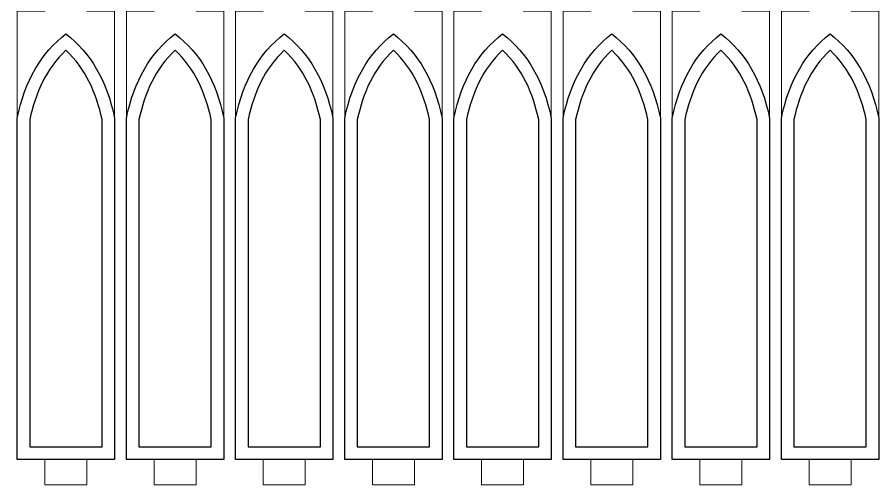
# Model space of a CAD drawing. Header units: centimetres. Extents: x -57 to 189, y -76 to 83.
# Drawn here: x -34.91 to -24.65, y -74.03 to -68.47 of the extents above; entities that cross this region are included whole.
import ezdxf

# ---------------------------------------------------------------- set-up
doc = ezdxf.new("R2010")
doc.units = ezdxf.units.CM
doc.header["$MEASUREMENT"] = 0
doc.layers.add('DEFAULT', color=7, linetype='Continuous')
doc.layers.add('layer 1', color=7, linetype='Continuous')

msp = doc.modelspace()

# ---------------------------------------------------------------- linework, layer by layer
at = {"layer": 'DEFAULT', "color": 250}
for points, knots in [([(-34.90569, -69.66836), (-34.90569, -69.66836), (-34.90569, -73.73205), (-34.90569, -73.73205), (-34.90569, -73.73205), (-34.90569, -73.73205), (-34.57579, -73.73205), (-34.57579, -73.73205), (-34.57579, -73.73205), (-34.57579, -73.73205), (-34.07579, -73.73205), (-34.07579, -73.73205), (-34.07579, -73.73205), (-34.07579, -73.73205), (-33.74589, -73.73205), (-33.74589, -73.73205), (-33.74589, -73.73205), (-33.74589, -73.73205), (-33.74589, -69.66836), (-33.74589, -69.66836), (-33.74589, -69.66836), (-33.83785, -69.22262), (-34.03115, -68.88782), (-34.32579, -68.66395), (-34.32579, -68.66395), (-34.62043, -68.88782), (-34.81373, -69.22262), (-34.90569, -69.66836)], [0, 0, 0, 0, 0.125, 0.125, 0.125, 0.125, 0.25, 0.25, 0.25, 0.25, 0.375, 0.375, 0.375, 0.375, 0.5, 0.5, 0.5, 0.5, 0.625, 0.625, 0.625, 0.625, 0.75, 0.75, 0.75, 0.75, 1, 1, 1, 1]), ([(-33.60569, -69.66836), (-33.60569, -69.66836), (-33.60569, -73.73205), (-33.60569, -73.73205), (-33.60569, -73.73205), (-33.60569, -73.73205), (-33.27579, -73.73205), (-33.27579, -73.73205), (-33.27579, -73.73205), (-33.27579, -73.73205), (-32.77579, -73.73205), (-32.77579, -73.73205), (-32.77579, -73.73205), (-32.77579, -73.73205), (-32.44589, -73.73205), (-32.44589, -73.73205), (-32.44589, -73.73205), (-32.44589, -73.73205), (-32.44589, -69.66836), (-32.44589, -69.66836), (-32.44589, -69.66836), (-32.53785, -69.22262), (-32.73115, -68.88782), (-33.02579, -68.66395), (-33.02579, -68.66395), (-33.32043, -68.88782), (-33.51373, -69.22262), (-33.60569, -69.66836)], [0, 0, 0, 0, 0.125, 0.125, 0.125, 0.125, 0.25, 0.25, 0.25, 0.25, 0.375, 0.375, 0.375, 0.375, 0.5, 0.5, 0.5, 0.5, 0.625, 0.625, 0.625, 0.625, 0.75, 0.75, 0.75, 0.75, 1, 1, 1, 1]), ([(-32.30569, -69.66836), (-32.30569, -69.66836), (-32.30569, -73.73205), (-32.30569, -73.73205), (-32.30569, -73.73205), (-32.30569, -73.73205), (-31.97579, -73.73205), (-31.97579, -73.73205), (-31.97579, -73.73205), (-31.97579, -73.73205), (-31.47579, -73.73205), (-31.47579, -73.73205), (-31.47579, -73.73205), (-31.47579, -73.73205), (-31.14589, -73.73205), (-31.14589, -73.73205), (-31.14589, -73.73205), (-31.14589, -73.73205), (-31.14589, -69.66836), (-31.14589, -69.66836), (-31.14589, -69.66836), (-31.23785, -69.22262), (-31.43115, -68.88782), (-31.72579, -68.66395), (-31.72579, -68.66395), (-32.02043, -68.88782), (-32.21373, -69.22262), (-32.30569, -69.66836)], [0, 0, 0, 0, 0.125, 0.125, 0.125, 0.125, 0.25, 0.25, 0.25, 0.25, 0.375, 0.375, 0.375, 0.375, 0.5, 0.5, 0.5, 0.5, 0.625, 0.625, 0.625, 0.625, 0.75, 0.75, 0.75, 0.75, 1, 1, 1, 1]), ([(-31.00569, -69.66836), (-31.00569, -69.66836), (-31.00569, -73.73205), (-31.00569, -73.73205), (-31.00569, -73.73205), (-31.00569, -73.73205), (-30.67579, -73.73205), (-30.67579, -73.73205), (-30.67579, -73.73205), (-30.67579, -73.73205), (-30.17579, -73.73205), (-30.17579, -73.73205), (-30.17579, -73.73205), (-30.17579, -73.73205), (-29.84589, -73.73205), (-29.84589, -73.73205), (-29.84589, -73.73205), (-29.84589, -73.73205), (-29.84589, -69.66836), (-29.84589, -69.66836), (-29.84589, -69.66836), (-29.93785, -69.22262), (-30.13115, -68.88782), (-30.42579, -68.66395), (-30.42579, -68.66395), (-30.72043, -68.88782), (-30.91373, -69.22262), (-31.00569, -69.66836)], [0, 0, 0, 0, 0.125, 0.125, 0.125, 0.125, 0.25, 0.25, 0.25, 0.25, 0.375, 0.375, 0.375, 0.375, 0.5, 0.5, 0.5, 0.5, 0.625, 0.625, 0.625, 0.625, 0.75, 0.75, 0.75, 0.75, 1, 1, 1, 1]), ([(-29.70569, -69.66836), (-29.70569, -69.66836), (-29.70569, -73.73205), (-29.70569, -73.73205), (-29.70569, -73.73205), (-29.70569, -73.73205), (-29.37579, -73.73205), (-29.37579, -73.73205), (-29.37579, -73.73205), (-29.37579, -73.73205), (-28.87579, -73.73205), (-28.87579, -73.73205), (-28.87579, -73.73205), (-28.87579, -73.73205), (-28.54589, -73.73205), (-28.54589, -73.73205), (-28.54589, -73.73205), (-28.54589, -73.73205), (-28.54589, -69.66836), (-28.54589, -69.66836), (-28.54589, -69.66836), (-28.63785, -69.22262), (-28.83115, -68.88782), (-29.12579, -68.66395), (-29.12579, -68.66395), (-29.42043, -68.88782), (-29.61373, -69.22262), (-29.70569, -69.66836)], [0, 0, 0, 0, 0.125, 0.125, 0.125, 0.125, 0.25, 0.25, 0.25, 0.25, 0.375, 0.375, 0.375, 0.375, 0.5, 0.5, 0.5, 0.5, 0.625, 0.625, 0.625, 0.625, 0.75, 0.75, 0.75, 0.75, 1, 1, 1, 1]), ([(-28.40569, -69.66836), (-28.40569, -69.66836), (-28.40569, -73.73205), (-28.40569, -73.73205), (-28.40569, -73.73205), (-28.40569, -73.73205), (-28.07579, -73.73205), (-28.07579, -73.73205), (-28.07579, -73.73205), (-28.07579, -73.73205), (-27.57579, -73.73205), (-27.57579, -73.73205), (-27.57579, -73.73205), (-27.57579, -73.73205), (-27.24589, -73.73205), (-27.24589, -73.73205), (-27.24589, -73.73205), (-27.24589, -73.73205), (-27.24589, -69.66836), (-27.24589, -69.66836), (-27.24589, -69.66836), (-27.33785, -69.22262), (-27.53115, -68.88782), (-27.82579, -68.66395), (-27.82579, -68.66395), (-28.12043, -68.88782), (-28.31373, -69.22262), (-28.40569, -69.66836)], [0, 0, 0, 0, 0.125, 0.125, 0.125, 0.125, 0.25, 0.25, 0.25, 0.25, 0.375, 0.375, 0.375, 0.375, 0.5, 0.5, 0.5, 0.5, 0.625, 0.625, 0.625, 0.625, 0.75, 0.75, 0.75, 0.75, 1, 1, 1, 1]), ([(-27.10569, -69.66836), (-27.10569, -69.66836), (-27.10569, -73.73205), (-27.10569, -73.73205), (-27.10569, -73.73205), (-27.10569, -73.73205), (-26.77579, -73.73205), (-26.77579, -73.73205), (-26.77579, -73.73205), (-26.77579, -73.73205), (-26.27579, -73.73205), (-26.27579, -73.73205), (-26.27579, -73.73205), (-26.27579, -73.73205), (-25.94589, -73.73205), (-25.94589, -73.73205), (-25.94589, -73.73205), (-25.94589, -73.73205), (-25.94589, -69.66836), (-25.94589, -69.66836), (-25.94589, -69.66836), (-26.03785, -69.22262), (-26.23115, -68.88782), (-26.52579, -68.66395), (-26.52579, -68.66395), (-26.82043, -68.88782), (-27.01373, -69.22262), (-27.10569, -69.66836)], [0, 0, 0, 0, 0.125, 0.125, 0.125, 0.125, 0.25, 0.25, 0.25, 0.25, 0.375, 0.375, 0.375, 0.375, 0.5, 0.5, 0.5, 0.5, 0.625, 0.625, 0.625, 0.625, 0.75, 0.75, 0.75, 0.75, 1, 1, 1, 1]), ([(-25.80569, -69.66836), (-25.80569, -69.66836), (-25.80569, -73.73205), (-25.80569, -73.73205), (-25.80569, -73.73205), (-25.80569, -73.73205), (-25.47579, -73.73205), (-25.47579, -73.73205), (-25.47579, -73.73205), (-25.47579, -73.73205), (-24.97579, -73.73205), (-24.97579, -73.73205), (-24.97579, -73.73205), (-24.97579, -73.73205), (-24.64589, -73.73205), (-24.64589, -73.73205), (-24.64589, -73.73205), (-24.64589, -73.73205), (-24.64589, -69.66836), (-24.64589, -69.66836), (-24.64589, -69.66836), (-24.73785, -69.22262), (-24.93115, -68.88782), (-25.22579, -68.66395), (-25.22579, -68.66395), (-25.52043, -68.88782), (-25.71373, -69.22262), (-25.80569, -69.66836)], [0, 0, 0, 0, 0.125, 0.125, 0.125, 0.125, 0.25, 0.25, 0.25, 0.25, 0.375, 0.375, 0.375, 0.375, 0.5, 0.5, 0.5, 0.5, 0.625, 0.625, 0.625, 0.625, 0.75, 0.75, 0.75, 0.75, 1, 1, 1, 1]), ([(-34.75569, -69.68391), (-34.68884, -69.36988), (-34.56008, -69.07702), (-34.32579, -68.85964), (-34.32579, -68.85964), (-34.0915, -69.07702), (-33.96274, -69.36988), (-33.89589, -69.68391), (-33.89589, -69.68391), (-33.89589, -69.68391), (-33.89589, -73.58205), (-33.89589, -73.58205), (-33.89589, -73.58205), (-33.89589, -73.58205), (-34.75569, -73.58205), (-34.75569, -73.58205), (-34.75569, -73.58205), (-34.75569, -73.58205), (-34.75569, -69.68391), (-34.75569, -69.68391)], [0, 0, 0, 0, 0.16666667, 0.16666667, 0.16666667, 0.16666667, 0.33333333, 0.33333333, 0.33333333, 0.33333333, 0.5, 0.5, 0.5, 0.5, 0.66666667, 0.66666667, 0.66666667, 0.66666667, 1, 1, 1, 1]), ([(-33.45569, -69.68391), (-33.38884, -69.36988), (-33.26008, -69.07702), (-33.02579, -68.85964), (-33.02579, -68.85964), (-32.7915, -69.07702), (-32.66274, -69.36988), (-32.59589, -69.68391), (-32.59589, -69.68391), (-32.59589, -69.68391), (-32.59589, -73.58205), (-32.59589, -73.58205), (-32.59589, -73.58205), (-32.59589, -73.58205), (-33.45569, -73.58205), (-33.45569, -73.58205), (-33.45569, -73.58205), (-33.45569, -73.58205), (-33.45569, -69.68391), (-33.45569, -69.68391)], [0, 0, 0, 0, 0.16666667, 0.16666667, 0.16666667, 0.16666667, 0.33333333, 0.33333333, 0.33333333, 0.33333333, 0.5, 0.5, 0.5, 0.5, 0.66666667, 0.66666667, 0.66666667, 0.66666667, 1, 1, 1, 1]), ([(-32.15569, -69.68391), (-32.08884, -69.36988), (-31.96008, -69.07702), (-31.72579, -68.85964), (-31.72579, -68.85964), (-31.4915, -69.07702), (-31.36274, -69.36988), (-31.29589, -69.68391), (-31.29589, -69.68391), (-31.29589, -69.68391), (-31.29589, -73.58205), (-31.29589, -73.58205), (-31.29589, -73.58205), (-31.29589, -73.58205), (-32.15569, -73.58205), (-32.15569, -73.58205), (-32.15569, -73.58205), (-32.15569, -73.58205), (-32.15569, -69.68391), (-32.15569, -69.68391)], [0, 0, 0, 0, 0.16666667, 0.16666667, 0.16666667, 0.16666667, 0.33333333, 0.33333333, 0.33333333, 0.33333333, 0.5, 0.5, 0.5, 0.5, 0.66666667, 0.66666667, 0.66666667, 0.66666667, 1, 1, 1, 1]), ([(-30.85569, -69.68391), (-30.78884, -69.36988), (-30.66008, -69.07702), (-30.42579, -68.85964), (-30.42579, -68.85964), (-30.1915, -69.07702), (-30.06274, -69.36988), (-29.99589, -69.68391), (-29.99589, -69.68391), (-29.99589, -69.68391), (-29.99589, -73.58205), (-29.99589, -73.58205), (-29.99589, -73.58205), (-29.99589, -73.58205), (-30.85569, -73.58205), (-30.85569, -73.58205), (-30.85569, -73.58205), (-30.85569, -73.58205), (-30.85569, -69.68391), (-30.85569, -69.68391)], [0, 0, 0, 0, 0.16666667, 0.16666667, 0.16666667, 0.16666667, 0.33333333, 0.33333333, 0.33333333, 0.33333333, 0.5, 0.5, 0.5, 0.5, 0.66666667, 0.66666667, 0.66666667, 0.66666667, 1, 1, 1, 1]), ([(-29.55569, -69.68391), (-29.48884, -69.36988), (-29.36008, -69.07702), (-29.12579, -68.85964), (-29.12579, -68.85964), (-28.8915, -69.07702), (-28.76274, -69.36988), (-28.69589, -69.68391), (-28.69589, -69.68391), (-28.69589, -69.68391), (-28.69589, -73.58205), (-28.69589, -73.58205), (-28.69589, -73.58205), (-28.69589, -73.58205), (-29.55569, -73.58205), (-29.55569, -73.58205), (-29.55569, -73.58205), (-29.55569, -73.58205), (-29.55569, -69.68391), (-29.55569, -69.68391)], [0, 0, 0, 0, 0.16666667, 0.16666667, 0.16666667, 0.16666667, 0.33333333, 0.33333333, 0.33333333, 0.33333333, 0.5, 0.5, 0.5, 0.5, 0.66666667, 0.66666667, 0.66666667, 0.66666667, 1, 1, 1, 1]), ([(-28.25569, -69.68391), (-28.18884, -69.36988), (-28.06008, -69.07702), (-27.82579, -68.85964), (-27.82579, -68.85964), (-27.5915, -69.07702), (-27.46274, -69.36988), (-27.39589, -69.68391), (-27.39589, -69.68391), (-27.39589, -69.68391), (-27.39589, -73.58205), (-27.39589, -73.58205), (-27.39589, -73.58205), (-27.39589, -73.58205), (-28.25569, -73.58205), (-28.25569, -73.58205), (-28.25569, -73.58205), (-28.25569, -73.58205), (-28.25569, -69.68391), (-28.25569, -69.68391)], [0, 0, 0, 0, 0.16666667, 0.16666667, 0.16666667, 0.16666667, 0.33333333, 0.33333333, 0.33333333, 0.33333333, 0.5, 0.5, 0.5, 0.5, 0.66666667, 0.66666667, 0.66666667, 0.66666667, 1, 1, 1, 1]), ([(-26.95569, -69.68391), (-26.88884, -69.36988), (-26.76008, -69.07702), (-26.52579, -68.85964), (-26.52579, -68.85964), (-26.2915, -69.07702), (-26.16274, -69.36988), (-26.09589, -69.68391), (-26.09589, -69.68391), (-26.09589, -69.68391), (-26.09589, -73.58205), (-26.09589, -73.58205), (-26.09589, -73.58205), (-26.09589, -73.58205), (-26.95569, -73.58205), (-26.95569, -73.58205), (-26.95569, -73.58205), (-26.95569, -73.58205), (-26.95569, -69.68391), (-26.95569, -69.68391)], [0, 0, 0, 0, 0.16666667, 0.16666667, 0.16666667, 0.16666667, 0.33333333, 0.33333333, 0.33333333, 0.33333333, 0.5, 0.5, 0.5, 0.5, 0.66666667, 0.66666667, 0.66666667, 0.66666667, 1, 1, 1, 1]), ([(-25.65569, -69.68391), (-25.58884, -69.36988), (-25.46008, -69.07702), (-25.22579, -68.85964), (-25.22579, -68.85964), (-24.9915, -69.07702), (-24.86274, -69.36988), (-24.79589, -69.68391), (-24.79589, -69.68391), (-24.79589, -69.68391), (-24.79589, -73.58205), (-24.79589, -73.58205), (-24.79589, -73.58205), (-24.79589, -73.58205), (-25.65569, -73.58205), (-25.65569, -73.58205), (-25.65569, -73.58205), (-25.65569, -73.58205), (-25.65569, -69.68391), (-25.65569, -69.68391)], [0, 0, 0, 0, 0.16666667, 0.16666667, 0.16666667, 0.16666667, 0.33333333, 0.33333333, 0.33333333, 0.33333333, 0.5, 0.5, 0.5, 0.5, 0.66666667, 0.66666667, 0.66666667, 0.66666667, 1, 1, 1, 1])]:
    msp.add_open_spline(points, degree=3, knots=knots, dxfattribs=at)
at = {"layer": 'layer 1', "color": 250, "lineweight": 9}
for points in [[(-34.07579, -68.39453), (-34.07579, -68.39453), (-34.07579, -68.09453), (-34.07579, -68.09453), (-34.07579, -68.09453), (-34.07579, -68.09453), (-34.57579, -68.09453), (-34.57579, -68.09453), (-34.57579, -68.09453), (-34.57579, -68.09453), (-34.57579, -68.39453), (-34.57579, -68.39453), (-34.57579, -68.39453), (-34.57579, -68.39453), (-34.90569, -68.39453), (-34.90569, -68.39453), (-34.90569, -68.39453), (-34.90569, -68.39453), (-34.90569, -73.73205), (-34.90569, -73.73205), (-34.90569, -73.73205), (-34.90569, -73.73205), (-34.57579, -73.73205), (-34.57579, -73.73205), (-34.57579, -73.73205), (-34.57579, -73.73205), (-34.57579, -74.03205), (-34.57579, -74.03205), (-34.57579, -74.03205), (-34.57579, -74.03205), (-34.07579, -74.03205), (-34.07579, -74.03205), (-34.07579, -74.03205), (-34.07579, -74.03205), (-34.07579, -73.73205), (-34.07579, -73.73205), (-34.07579, -73.73205), (-34.07579, -73.73205), (-33.74589, -73.73205), (-33.74589, -73.73205), (-33.74589, -73.73205), (-33.74589, -73.73205), (-33.74589, -68.39453), (-33.74589, -68.39453), (-33.74589, -68.39453), (-33.74589, -68.39453), (-34.07579, -68.39453), (-34.07579, -68.39453)], [(-32.77579, -68.39453), (-32.77579, -68.39453), (-32.77579, -68.09453), (-32.77579, -68.09453), (-32.77579, -68.09453), (-32.77579, -68.09453), (-33.27579, -68.09453), (-33.27579, -68.09453), (-33.27579, -68.09453), (-33.27579, -68.09453), (-33.27579, -68.39453), (-33.27579, -68.39453), (-33.27579, -68.39453), (-33.27579, -68.39453), (-33.60569, -68.39453), (-33.60569, -68.39453), (-33.60569, -68.39453), (-33.60569, -68.39453), (-33.60569, -73.73205), (-33.60569, -73.73205), (-33.60569, -73.73205), (-33.60569, -73.73205), (-33.27579, -73.73205), (-33.27579, -73.73205), (-33.27579, -73.73205), (-33.27579, -73.73205), (-33.27579, -74.03205), (-33.27579, -74.03205), (-33.27579, -74.03205), (-33.27579, -74.03205), (-32.77579, -74.03205), (-32.77579, -74.03205), (-32.77579, -74.03205), (-32.77579, -74.03205), (-32.77579, -73.73205), (-32.77579, -73.73205), (-32.77579, -73.73205), (-32.77579, -73.73205), (-32.44589, -73.73205), (-32.44589, -73.73205), (-32.44589, -73.73205), (-32.44589, -73.73205), (-32.44589, -68.39453), (-32.44589, -68.39453), (-32.44589, -68.39453), (-32.44589, -68.39453), (-32.77579, -68.39453), (-32.77579, -68.39453)], [(-31.47579, -68.39453), (-31.47579, -68.39453), (-31.47579, -68.09453), (-31.47579, -68.09453), (-31.47579, -68.09453), (-31.47579, -68.09453), (-31.97579, -68.09453), (-31.97579, -68.09453), (-31.97579, -68.09453), (-31.97579, -68.09453), (-31.97579, -68.39453), (-31.97579, -68.39453), (-31.97579, -68.39453), (-31.97579, -68.39453), (-32.30569, -68.39453), (-32.30569, -68.39453), (-32.30569, -68.39453), (-32.30569, -68.39453), (-32.30569, -73.73205), (-32.30569, -73.73205), (-32.30569, -73.73205), (-32.30569, -73.73205), (-31.97579, -73.73205), (-31.97579, -73.73205), (-31.97579, -73.73205), (-31.97579, -73.73205), (-31.97579, -74.03205), (-31.97579, -74.03205), (-31.97579, -74.03205), (-31.97579, -74.03205), (-31.47579, -74.03205), (-31.47579, -74.03205), (-31.47579, -74.03205), (-31.47579, -74.03205), (-31.47579, -73.73205), (-31.47579, -73.73205), (-31.47579, -73.73205), (-31.47579, -73.73205), (-31.14589, -73.73205), (-31.14589, -73.73205), (-31.14589, -73.73205), (-31.14589, -73.73205), (-31.14589, -68.39453), (-31.14589, -68.39453), (-31.14589, -68.39453), (-31.14589, -68.39453), (-31.47579, -68.39453), (-31.47579, -68.39453)], [(-30.17579, -68.39453), (-30.17579, -68.39453), (-30.17579, -68.09453), (-30.17579, -68.09453), (-30.17579, -68.09453), (-30.17579, -68.09453), (-30.67579, -68.09453), (-30.67579, -68.09453), (-30.67579, -68.09453), (-30.67579, -68.09453), (-30.67579, -68.39453), (-30.67579, -68.39453), (-30.67579, -68.39453), (-30.67579, -68.39453), (-31.00569, -68.39453), (-31.00569, -68.39453), (-31.00569, -68.39453), (-31.00569, -68.39453), (-31.00569, -73.73205), (-31.00569, -73.73205), (-31.00569, -73.73205), (-31.00569, -73.73205), (-30.67579, -73.73205), (-30.67579, -73.73205), (-30.67579, -73.73205), (-30.67579, -73.73205), (-30.67579, -74.03205), (-30.67579, -74.03205), (-30.67579, -74.03205), (-30.67579, -74.03205), (-30.17579, -74.03205), (-30.17579, -74.03205), (-30.17579, -74.03205), (-30.17579, -74.03205), (-30.17579, -73.73205), (-30.17579, -73.73205), (-30.17579, -73.73205), (-30.17579, -73.73205), (-29.84589, -73.73205), (-29.84589, -73.73205), (-29.84589, -73.73205), (-29.84589, -73.73205), (-29.84589, -68.39453), (-29.84589, -68.39453), (-29.84589, -68.39453), (-29.84589, -68.39453), (-30.17579, -68.39453), (-30.17579, -68.39453)], [(-28.87579, -68.39453), (-28.87579, -68.39453), (-28.87579, -68.09453), (-28.87579, -68.09453), (-28.87579, -68.09453), (-28.87579, -68.09453), (-29.37579, -68.09453), (-29.37579, -68.09453), (-29.37579, -68.09453), (-29.37579, -68.09453), (-29.37579, -68.39453), (-29.37579, -68.39453), (-29.37579, -68.39453), (-29.37579, -68.39453), (-29.70569, -68.39453), (-29.70569, -68.39453), (-29.70569, -68.39453), (-29.70569, -68.39453), (-29.70569, -73.73205), (-29.70569, -73.73205), (-29.70569, -73.73205), (-29.70569, -73.73205), (-29.37579, -73.73205), (-29.37579, -73.73205), (-29.37579, -73.73205), (-29.37579, -73.73205), (-29.37579, -74.03205), (-29.37579, -74.03205), (-29.37579, -74.03205), (-29.37579, -74.03205), (-28.87579, -74.03205), (-28.87579, -74.03205), (-28.87579, -74.03205), (-28.87579, -74.03205), (-28.87579, -73.73205), (-28.87579, -73.73205), (-28.87579, -73.73205), (-28.87579, -73.73205), (-28.54589, -73.73205), (-28.54589, -73.73205), (-28.54589, -73.73205), (-28.54589, -73.73205), (-28.54589, -68.39453), (-28.54589, -68.39453), (-28.54589, -68.39453), (-28.54589, -68.39453), (-28.87579, -68.39453), (-28.87579, -68.39453)], [(-27.57579, -68.39453), (-27.57579, -68.39453), (-27.57579, -68.09453), (-27.57579, -68.09453), (-27.57579, -68.09453), (-27.57579, -68.09453), (-28.07579, -68.09453), (-28.07579, -68.09453), (-28.07579, -68.09453), (-28.07579, -68.09453), (-28.07579, -68.39453), (-28.07579, -68.39453), (-28.07579, -68.39453), (-28.07579, -68.39453), (-28.40569, -68.39453), (-28.40569, -68.39453), (-28.40569, -68.39453), (-28.40569, -68.39453), (-28.40569, -73.73205), (-28.40569, -73.73205), (-28.40569, -73.73205), (-28.40569, -73.73205), (-28.07579, -73.73205), (-28.07579, -73.73205), (-28.07579, -73.73205), (-28.07579, -73.73205), (-28.07579, -74.03205), (-28.07579, -74.03205), (-28.07579, -74.03205), (-28.07579, -74.03205), (-27.57579, -74.03205), (-27.57579, -74.03205), (-27.57579, -74.03205), (-27.57579, -74.03205), (-27.57579, -73.73205), (-27.57579, -73.73205), (-27.57579, -73.73205), (-27.57579, -73.73205), (-27.24589, -73.73205), (-27.24589, -73.73205), (-27.24589, -73.73205), (-27.24589, -73.73205), (-27.24589, -68.39453), (-27.24589, -68.39453), (-27.24589, -68.39453), (-27.24589, -68.39453), (-27.57579, -68.39453), (-27.57579, -68.39453)], [(-26.27579, -68.39453), (-26.27579, -68.39453), (-26.27579, -68.09453), (-26.27579, -68.09453), (-26.27579, -68.09453), (-26.27579, -68.09453), (-26.77579, -68.09453), (-26.77579, -68.09453), (-26.77579, -68.09453), (-26.77579, -68.09453), (-26.77579, -68.39453), (-26.77579, -68.39453), (-26.77579, -68.39453), (-26.77579, -68.39453), (-27.10569, -68.39453), (-27.10569, -68.39453), (-27.10569, -68.39453), (-27.10569, -68.39453), (-27.10569, -73.73205), (-27.10569, -73.73205), (-27.10569, -73.73205), (-27.10569, -73.73205), (-26.77579, -73.73205), (-26.77579, -73.73205), (-26.77579, -73.73205), (-26.77579, -73.73205), (-26.77579, -74.03205), (-26.77579, -74.03205), (-26.77579, -74.03205), (-26.77579, -74.03205), (-26.27579, -74.03205), (-26.27579, -74.03205), (-26.27579, -74.03205), (-26.27579, -74.03205), (-26.27579, -73.73205), (-26.27579, -73.73205), (-26.27579, -73.73205), (-26.27579, -73.73205), (-25.94589, -73.73205), (-25.94589, -73.73205), (-25.94589, -73.73205), (-25.94589, -73.73205), (-25.94589, -68.39453), (-25.94589, -68.39453), (-25.94589, -68.39453), (-25.94589, -68.39453), (-26.27579, -68.39453), (-26.27579, -68.39453)], [(-24.97579, -68.39453), (-24.97579, -68.39453), (-24.97579, -68.09453), (-24.97579, -68.09453), (-24.97579, -68.09453), (-24.97579, -68.09453), (-25.47579, -68.09453), (-25.47579, -68.09453), (-25.47579, -68.09453), (-25.47579, -68.09453), (-25.47579, -68.39453), (-25.47579, -68.39453), (-25.47579, -68.39453), (-25.47579, -68.39453), (-25.80569, -68.39453), (-25.80569, -68.39453), (-25.80569, -68.39453), (-25.80569, -68.39453), (-25.80569, -73.73205), (-25.80569, -73.73205), (-25.80569, -73.73205), (-25.80569, -73.73205), (-25.47579, -73.73205), (-25.47579, -73.73205), (-25.47579, -73.73205), (-25.47579, -73.73205), (-25.47579, -74.03205), (-25.47579, -74.03205), (-25.47579, -74.03205), (-25.47579, -74.03205), (-24.97579, -74.03205), (-24.97579, -74.03205), (-24.97579, -74.03205), (-24.97579, -74.03205), (-24.97579, -73.73205), (-24.97579, -73.73205), (-24.97579, -73.73205), (-24.97579, -73.73205), (-24.64589, -73.73205), (-24.64589, -73.73205), (-24.64589, -73.73205), (-24.64589, -73.73205), (-24.64589, -68.39453), (-24.64589, -68.39453), (-24.64589, -68.39453), (-24.64589, -68.39453), (-24.97579, -68.39453), (-24.97579, -68.39453)]]:
    msp.add_open_spline(points, degree=3, knots=[0, 0, 0, 0, 0.07692308, 0.07692308, 0.07692308, 0.07692308, 0.15384615, 0.15384615, 0.15384615, 0.15384615, 0.23076923, 0.23076923, 0.23076923, 0.23076923, 0.30769231, 0.30769231, 0.30769231, 0.30769231, 0.38461538, 0.38461538, 0.38461538, 0.38461538, 0.46153846, 0.46153846, 0.46153846, 0.46153846, 0.53846154, 0.53846154, 0.53846154, 0.53846154, 0.61538462, 0.61538462, 0.61538462, 0.61538462, 0.69230769, 0.69230769, 0.69230769, 0.69230769, 0.76923077, 0.76923077, 0.76923077, 0.76923077, 0.84615385, 0.84615385, 0.84615385, 0.84615385, 1, 1, 1, 1], dxfattribs=at)

doc.saveas('drawing.dxf')
